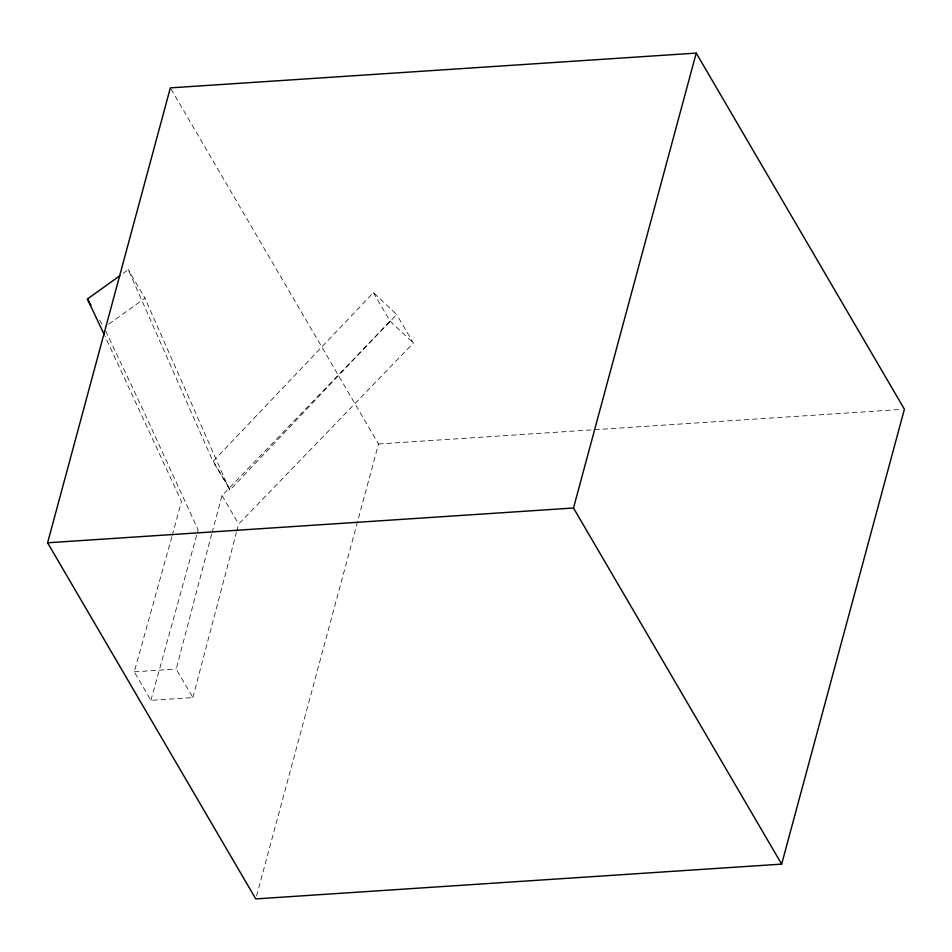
<?xml version="1.0" encoding="UTF-8"?>
<svg xmlns="http://www.w3.org/2000/svg" width="952" height="952" viewBox="0 0 952 952"><rect width="100%" height="100%" fill="white"/><g stroke="black" fill="none" stroke-linecap="round" stroke-linejoin="round"><path stroke-width="0.71" stroke-dasharray="4.76 3.57" d="M171.848 536.797L134.256 671.838L150.904 700.327L192.863 697.554L176.203 669.066L211.63 534.25M192.863 697.554L236.37 532.632M212.022 532.822L222.03 495.54L396.722 314.565L373.422 292.621L212.998 461.458L128.27 269.666L122.261 273.986M236.762 531.204L238.678 524.028L413.382 343.053L396.722 314.565M256.54 896.022L378.503 443.989L171.098 89.167M172.241 535.381L181.487 501.43L104.982 336.163M150.904 700.327L198.135 529.919L141.11 405.742L104.66 328.868M373.422 292.621L390.082 321.11L230.158 489.911L212.998 461.458M108.849 324.085L144.93 298.154L128.27 269.666M378.503 443.989L901.437 409.408M134.256 671.838L176.203 669.066M390.082 321.11L413.382 343.053M213.51 461.422L230.158 489.911M222.03 495.54L238.678 524.028M99.686 320.11L103.304 326.298M229.646 489.947L144.93 298.154"/><path stroke-width="1.43" d="M47.6 542.795L170.349 87.881L696.233 53.098L904.4 409.205L781.651 864.118L255.767 898.902L47.6 542.795L573.497 508.011L781.651 864.118M573.497 508.011L696.233 53.098M104.351 334.842L87.382 299.047L119.857 275.711M87.382 299.047L90.999 305.247"/></g></svg>
